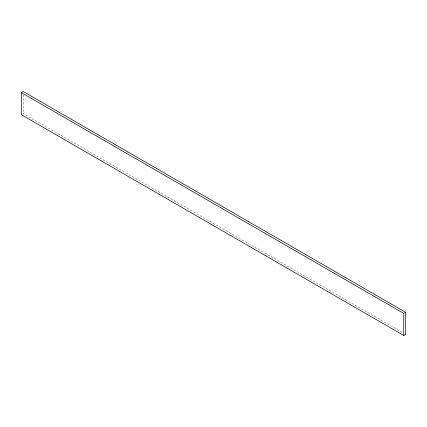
<?xml version="1.0" encoding="UTF-8"?>
<svg xmlns="http://www.w3.org/2000/svg" width="427" height="427" viewBox="0 0 427 427"><rect width="100%" height="100%" fill="white"/><g stroke="black" fill="none" stroke-linecap="round" stroke-linejoin="round"><path stroke-width="0.32" stroke-dasharray="2.13 1.6" d="M22.305 114.153L23.261 113.603L402.762 332.702M23.261 94.773L23.261 113.603"/><path stroke-width="0.64" d="M21.35 92.627L23.261 91.522L405.65 312.292L405.65 334.373L403.739 335.478L21.35 114.708L21.35 92.627L403.739 313.397L405.65 312.292M403.739 313.397L403.739 335.478"/></g></svg>
